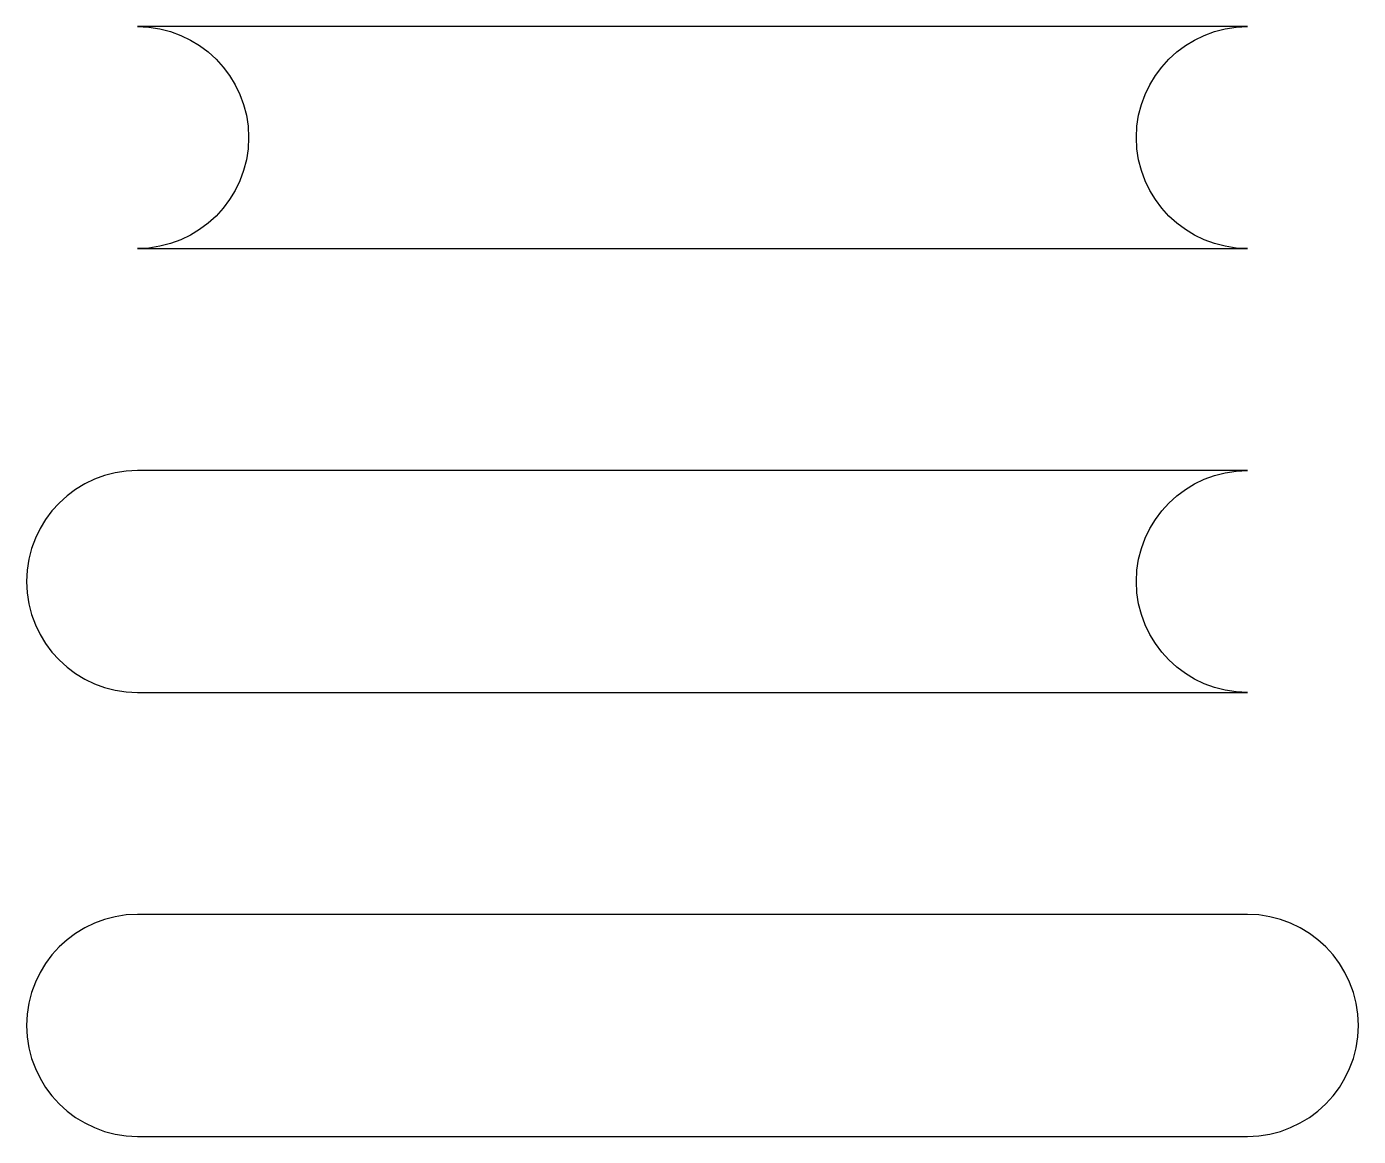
# Model space of a CAD drawing. Header units: millimetres. Extents: x -10 to 110, y 0 to 100.
import ezdxf

# ---------------------------------------------------------------- set-up
doc = ezdxf.new("R2010")
doc.units = ezdxf.units.MM

msp = doc.modelspace()

# ---------------------------------------------------------------- linework, layer by layer
for points in [[(0, 80), (100, 80, -1), (100, 100), (0, 100, -1)], [(0, 40), (100, 40, -1), (100, 60), (0, 60, 1)], [(0, 0), (100, 0, 1), (100, 20), (0, 20, 1)]]:
    msp.add_lwpolyline(points, format="xyb", close=True)

doc.saveas('drawing.dxf')
